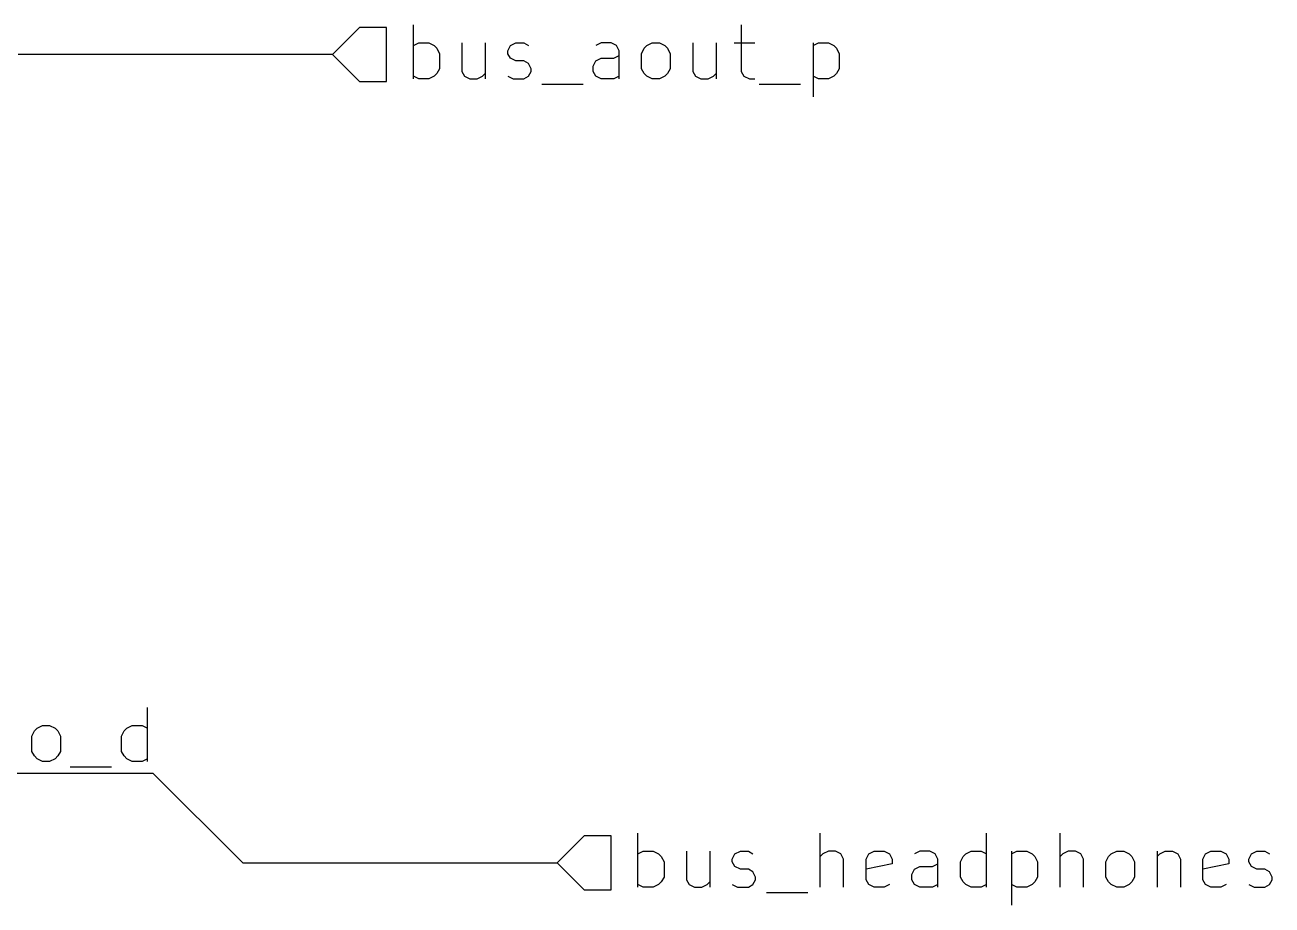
# Model space of a CAD drawing. Extents: x 10 to 329, y -200 to -10.
# Drawn here: x 293.56 to 328.83, y -154.86 to -129.97 of the extents above; entities that cross this region are included whole.
import ezdxf

# ---------------------------------------------------------------- set-up
doc = ezdxf.new("R2010")
doc.units = 0
doc.header["$MEASUREMENT"] = 0
doc.layers.add('BLACK', color=7, linetype='CONTINUOUS')
doc.layers.add('WHITE', color=7, linetype='CONTINUOUS')

msp = doc.modelspace()

# ---------------------------------------------------------------- linework, layer by layer
at = {"layer": 'Black'}
for p, q in [((303.022, -130.048), (302.26, -130.81)), ((303.784, -130.048), (303.022, -130.048)), ((303.784, -131.572), (303.784, -130.048)), ((304.546, -131.496), (304.546, -129.972)), ((313.817, -129.972), (313.817, -131.293)), ((304.546, -130.556), (304.698, -130.48)), ((304.698, -130.48), (304.978, -130.48)), ((304.978, -130.48), (305.13, -130.556)), ((305.918, -130.48), (305.918, -131.293)), ((306.578, -130.48), (306.578, -131.496)), ((307.289, -130.556), (307.442, -130.48)), ((307.442, -130.48), (307.67, -130.48)), ((307.67, -130.48), (307.797, -130.556)), ((309.855, -130.48), (309.702, -130.556)), ((310.134, -130.48), (309.855, -130.48)), ((310.286, -130.556), (310.134, -130.48)), ((311.15, -130.556), (311.302, -130.48)), ((311.302, -130.48), (311.506, -130.48)), ((311.506, -130.48), (311.658, -130.556)), ((312.445, -130.48), (312.445, -131.293)), ((313.106, -130.48), (313.106, -131.496)), ((313.614, -130.48), (314.198, -130.48)), ((315.849, -130.48), (315.849, -132.004)), ((315.849, -130.556), (316.001, -130.48)), ((316.001, -130.48), (316.281, -130.48)), ((316.281, -130.48), (316.433, -130.556)), ((302.26, -130.81), (293.37, -130.81)), ((302.26, -130.81), (303.022, -131.572)), ((305.13, -130.556), (305.206, -130.632)), ((305.206, -130.632), (305.283, -130.785)), ((305.283, -130.785), (305.283, -131.216)), ((307.213, -130.708), (307.289, -130.556)), ((307.213, -130.785), (307.213, -130.708)), ((307.289, -130.912), (307.213, -130.785)), ((310.21, -130.912), (310.363, -130.835)), ((310.363, -130.708), (310.286, -130.556)), ((310.363, -131.496), (310.363, -130.708)), ((310.998, -130.785), (311.074, -130.632)), ((310.998, -131.216), (310.998, -130.785)), ((311.074, -130.632), (311.15, -130.556)), ((311.658, -130.556), (311.734, -130.632)), ((311.734, -130.632), (311.81, -130.785)), ((311.81, -130.785), (311.81, -131.216)), ((316.433, -130.556), (316.509, -130.632)), ((316.509, -130.632), (316.586, -130.785)), ((316.586, -130.785), (316.586, -131.216)), ((307.442, -130.988), (307.289, -130.912)), ((307.67, -130.988), (307.442, -130.988)), ((307.797, -131.064), (307.67, -130.988)), ((307.873, -131.216), (307.797, -131.064)), ((309.626, -131.14), (309.702, -130.988)), ((309.626, -131.293), (309.626, -131.14)), ((309.702, -130.988), (309.855, -130.912)), ((309.855, -130.912), (310.21, -130.912)), ((304.698, -131.496), (304.546, -131.42)), ((304.978, -131.496), (304.698, -131.496)), ((305.13, -131.42), (304.978, -131.496)), ((305.206, -131.343), (305.13, -131.42)), ((305.283, -131.216), (305.206, -131.343)), ((305.918, -131.293), (305.994, -131.42)), ((305.994, -131.42), (306.146, -131.496)), ((306.146, -131.496), (306.349, -131.496)), ((306.349, -131.496), (306.502, -131.42)), ((306.502, -131.42), (306.578, -131.343)), ((307.213, -131.42), (307.365, -131.496)), ((307.365, -131.496), (307.67, -131.496)), ((307.67, -131.496), (307.797, -131.42)), ((307.797, -131.42), (307.873, -131.293)), ((307.873, -131.293), (307.873, -131.216)), ((309.702, -131.42), (309.626, -131.293)), ((309.855, -131.496), (309.702, -131.42)), ((310.21, -131.496), (309.855, -131.496)), ((310.363, -131.42), (310.21, -131.496)), ((311.074, -131.343), (310.998, -131.216)), ((311.15, -131.42), (311.074, -131.343)), ((311.302, -131.496), (311.15, -131.42)), ((311.506, -131.496), (311.302, -131.496)), ((311.658, -131.42), (311.506, -131.496)), ((311.734, -131.343), (311.658, -131.42)), ((311.81, -131.216), (311.734, -131.343)), ((312.445, -131.293), (312.522, -131.42)), ((312.522, -131.42), (312.674, -131.496)), ((312.674, -131.496), (312.877, -131.496)), ((312.877, -131.496), (313.03, -131.42)), ((313.03, -131.42), (313.106, -131.343)), ((313.817, -131.293), (313.893, -131.42)), ((313.893, -131.42), (314.046, -131.496)), ((314.046, -131.496), (314.198, -131.496)), ((316.001, -131.496), (315.849, -131.42)), ((316.281, -131.496), (316.001, -131.496)), ((316.433, -131.42), (316.281, -131.496)), ((316.509, -131.343), (316.433, -131.42)), ((316.586, -131.216), (316.509, -131.343)), ((303.022, -131.572), (303.784, -131.572)), ((308.178, -131.648), (309.347, -131.648)), ((314.325, -131.648), (315.493, -131.648)), ((270.51, -151.13), (297.18, -151.13)), ((297.18, -151.13), (299.72, -153.67)), ((309.372, -152.908), (308.61, -153.67)), ((310.134, -152.908), (309.372, -152.908)), ((310.134, -154.432), (310.134, -152.908)), ((310.896, -154.356), (310.896, -152.832)), ((316.052, -154.356), (316.052, -152.832)), ((320.751, -154.356), (320.751, -152.832)), ((322.834, -154.356), (322.834, -152.832)), ((310.896, -153.416), (311.048, -153.34)), ((311.048, -153.34), (311.328, -153.34)), ((311.328, -153.34), (311.48, -153.416)), ((312.268, -153.34), (312.268, -154.153)), ((312.928, -153.34), (312.928, -154.356)), ((313.639, -153.416), (313.792, -153.34)), ((313.792, -153.34), (314.02, -153.34)), ((314.02, -153.34), (314.147, -153.416)), ((316.281, -153.34), (316.128, -153.416)), ((316.484, -153.34), (316.281, -153.34)), ((316.636, -153.416), (316.484, -153.34)), ((317.424, -153.416), (317.576, -153.34)), ((317.576, -153.34), (317.856, -153.34)), ((317.856, -153.34), (318.008, -153.416)), ((318.872, -153.34), (318.719, -153.416)), ((319.151, -153.34), (318.872, -153.34)), ((319.303, -153.416), (319.151, -153.34)), ((320.167, -153.416), (320.319, -153.34)), ((320.319, -153.34), (320.599, -153.34)), ((320.599, -153.34), (320.751, -153.416)), ((321.462, -153.34), (321.462, -154.864)), ((321.462, -153.416), (321.615, -153.34)), ((321.615, -153.34), (321.894, -153.34)), ((321.894, -153.34), (322.047, -153.416)), ((323.063, -153.34), (322.91, -153.416)), ((323.266, -153.34), (323.063, -153.34)), ((323.418, -153.416), (323.266, -153.34)), ((324.282, -153.416), (324.434, -153.34)), ((324.434, -153.34), (324.637, -153.34)), ((324.637, -153.34), (324.79, -153.416)), ((325.577, -153.34), (325.577, -154.356)), ((325.653, -153.416), (325.806, -153.34)), ((325.806, -153.34), (326.009, -153.34)), ((326.009, -153.34), (326.161, -153.416)), ((326.949, -153.416), (327.101, -153.34)), ((327.101, -153.34), (327.381, -153.34)), ((327.381, -153.34), (327.533, -153.416)), ((328.244, -153.416), (328.397, -153.34)), ((328.397, -153.34), (328.625, -153.34)), ((328.625, -153.34), (328.752, -153.416)), ((299.72, -153.67), (308.61, -153.67)), ((308.61, -153.67), (309.372, -154.432)), ((311.48, -153.416), (311.556, -153.492)), ((311.556, -153.492), (311.633, -153.645)), ((311.633, -153.645), (311.633, -154.076)), ((313.563, -153.568), (313.639, -153.416)), ((313.563, -153.645), (313.563, -153.568)), ((313.639, -153.772), (313.563, -153.645)), ((316.128, -153.416), (316.052, -153.492)), ((316.713, -153.568), (316.636, -153.416)), ((316.713, -154.356), (316.713, -153.568)), ((317.348, -153.568), (317.424, -153.416)), ((317.348, -154.153), (317.348, -153.568)), ((318.084, -153.695), (317.348, -153.848)), ((318.008, -153.416), (318.084, -153.568)), ((318.084, -153.568), (318.084, -153.695)), ((319.227, -153.772), (319.38, -153.695)), ((319.38, -153.568), (319.303, -153.416)), ((319.38, -154.356), (319.38, -153.568)), ((320.015, -153.645), (320.091, -153.492)), ((320.015, -154.076), (320.015, -153.645)), ((320.091, -153.492), (320.167, -153.416)), ((322.047, -153.416), (322.123, -153.492)), ((322.123, -153.492), (322.199, -153.645)), ((322.199, -153.645), (322.199, -154.076)), ((322.91, -153.416), (322.834, -153.492)), ((323.494, -153.568), (323.418, -153.416)), ((323.494, -154.356), (323.494, -153.568)), ((324.129, -153.645), (324.206, -153.492)), ((324.129, -154.076), (324.129, -153.645)), ((324.206, -153.492), (324.282, -153.416)), ((324.79, -153.416), (324.866, -153.492)), ((324.866, -153.492), (324.942, -153.645)), ((324.942, -153.645), (324.942, -154.076)), ((325.577, -153.492), (325.653, -153.416)), ((326.161, -153.416), (326.238, -153.568)), ((326.238, -153.568), (326.238, -154.356)), ((326.873, -153.568), (326.949, -153.416)), ((326.873, -154.153), (326.873, -153.568)), ((327.609, -153.695), (326.873, -153.848)), ((327.533, -153.416), (327.609, -153.568)), ((327.609, -153.568), (327.609, -153.695)), ((328.168, -153.568), (328.244, -153.416)), ((328.168, -153.645), (328.168, -153.568)), ((328.244, -153.772), (328.168, -153.645)), ((311.633, -154.076), (311.556, -154.203)), ((313.792, -153.848), (313.639, -153.772)), ((314.02, -153.848), (313.792, -153.848)), ((314.147, -153.924), (314.02, -153.848)), ((314.223, -154.076), (314.147, -153.924)), ((314.223, -154.153), (314.223, -154.076)), ((318.643, -154), (318.719, -153.848)), ((318.643, -154.153), (318.643, -154)), ((318.719, -153.848), (318.872, -153.772)), ((318.872, -153.772), (319.227, -153.772)), ((320.091, -154.203), (320.015, -154.076)), ((322.199, -154.076), (322.123, -154.203)), ((324.206, -154.203), (324.129, -154.076)), ((324.942, -154.076), (324.866, -154.203)), ((328.397, -153.848), (328.244, -153.772)), ((328.625, -153.848), (328.397, -153.848)), ((328.752, -153.924), (328.625, -153.848)), ((328.828, -154.076), (328.752, -153.924)), ((328.828, -154.153), (328.828, -154.076)), ((309.372, -154.432), (310.134, -154.432)), ((311.048, -154.356), (310.896, -154.28)), ((311.328, -154.356), (311.048, -154.356)), ((311.48, -154.28), (311.328, -154.356)), ((311.556, -154.203), (311.48, -154.28)), ((312.268, -154.153), (312.344, -154.28)), ((312.344, -154.28), (312.496, -154.356)), ((312.496, -154.356), (312.699, -154.356)), ((312.699, -154.356), (312.852, -154.28)), ((312.852, -154.28), (312.928, -154.203)), ((313.563, -154.28), (313.715, -154.356)), ((313.715, -154.356), (314.02, -154.356)), ((314.02, -154.356), (314.147, -154.28)), ((314.147, -154.28), (314.223, -154.153)), ((317.424, -154.28), (317.348, -154.153)), ((317.576, -154.356), (317.424, -154.28)), ((317.856, -154.356), (317.576, -154.356)), ((318.008, -154.28), (317.856, -154.356)), ((318.719, -154.28), (318.643, -154.153)), ((318.872, -154.356), (318.719, -154.28)), ((319.227, -154.356), (318.872, -154.356)), ((319.38, -154.28), (319.227, -154.356)), ((320.167, -154.28), (320.091, -154.203)), ((320.319, -154.356), (320.167, -154.28)), ((320.599, -154.356), (320.319, -154.356)), ((320.751, -154.28), (320.599, -154.356)), ((321.615, -154.356), (321.462, -154.28)), ((321.894, -154.356), (321.615, -154.356)), ((322.047, -154.28), (321.894, -154.356)), ((322.123, -154.203), (322.047, -154.28)), ((324.282, -154.28), (324.206, -154.203)), ((324.434, -154.356), (324.282, -154.28)), ((324.637, -154.356), (324.434, -154.356)), ((324.79, -154.28), (324.637, -154.356)), ((324.866, -154.203), (324.79, -154.28)), ((326.949, -154.28), (326.873, -154.153)), ((327.101, -154.356), (326.949, -154.28)), ((327.381, -154.356), (327.101, -154.356)), ((327.533, -154.28), (327.381, -154.356)), ((328.168, -154.28), (328.32, -154.356)), ((328.32, -154.356), (328.625, -154.356)), ((328.625, -154.356), (328.752, -154.28)), ((328.752, -154.28), (328.828, -154.153)), ((314.528, -154.508), (315.697, -154.508))]:
    msp.add_line(p, q, dxfattribs=at)
at = {"layer": 'White'}
for p, q in [((297.028, -150.8), (297.028, -149.276)), ((293.827, -149.936), (293.903, -149.86)), ((293.903, -149.86), (294.056, -149.784)), ((294.056, -149.784), (294.259, -149.784)), ((294.259, -149.784), (294.411, -149.86)), ((294.411, -149.86), (294.488, -149.936)), ((296.367, -149.936), (296.443, -149.86)), ((296.443, -149.86), (296.596, -149.784)), ((296.596, -149.784), (296.875, -149.784)), ((296.875, -149.784), (297.028, -149.86)), ((293.751, -150.089), (293.827, -149.936)), ((293.751, -150.52), (293.751, -150.089)), ((294.488, -149.936), (294.564, -150.089)), ((294.564, -150.089), (294.564, -150.52)), ((296.291, -150.089), (296.367, -149.936)), ((296.291, -150.52), (296.291, -150.089)), ((293.827, -150.647), (293.751, -150.52)), ((294.564, -150.52), (294.488, -150.647)), ((296.367, -150.647), (296.291, -150.52)), ((293.903, -150.724), (293.827, -150.647)), ((294.056, -150.8), (293.903, -150.724)), ((294.259, -150.8), (294.056, -150.8)), ((294.411, -150.724), (294.259, -150.8)), ((294.488, -150.647), (294.411, -150.724)), ((296.443, -150.724), (296.367, -150.647)), ((296.596, -150.8), (296.443, -150.724)), ((296.875, -150.8), (296.596, -150.8)), ((297.028, -150.724), (296.875, -150.8)), ((294.843, -150.952), (296.012, -150.952))]:
    msp.add_line(p, q, dxfattribs=at)

doc.saveas('drawing.dxf')
